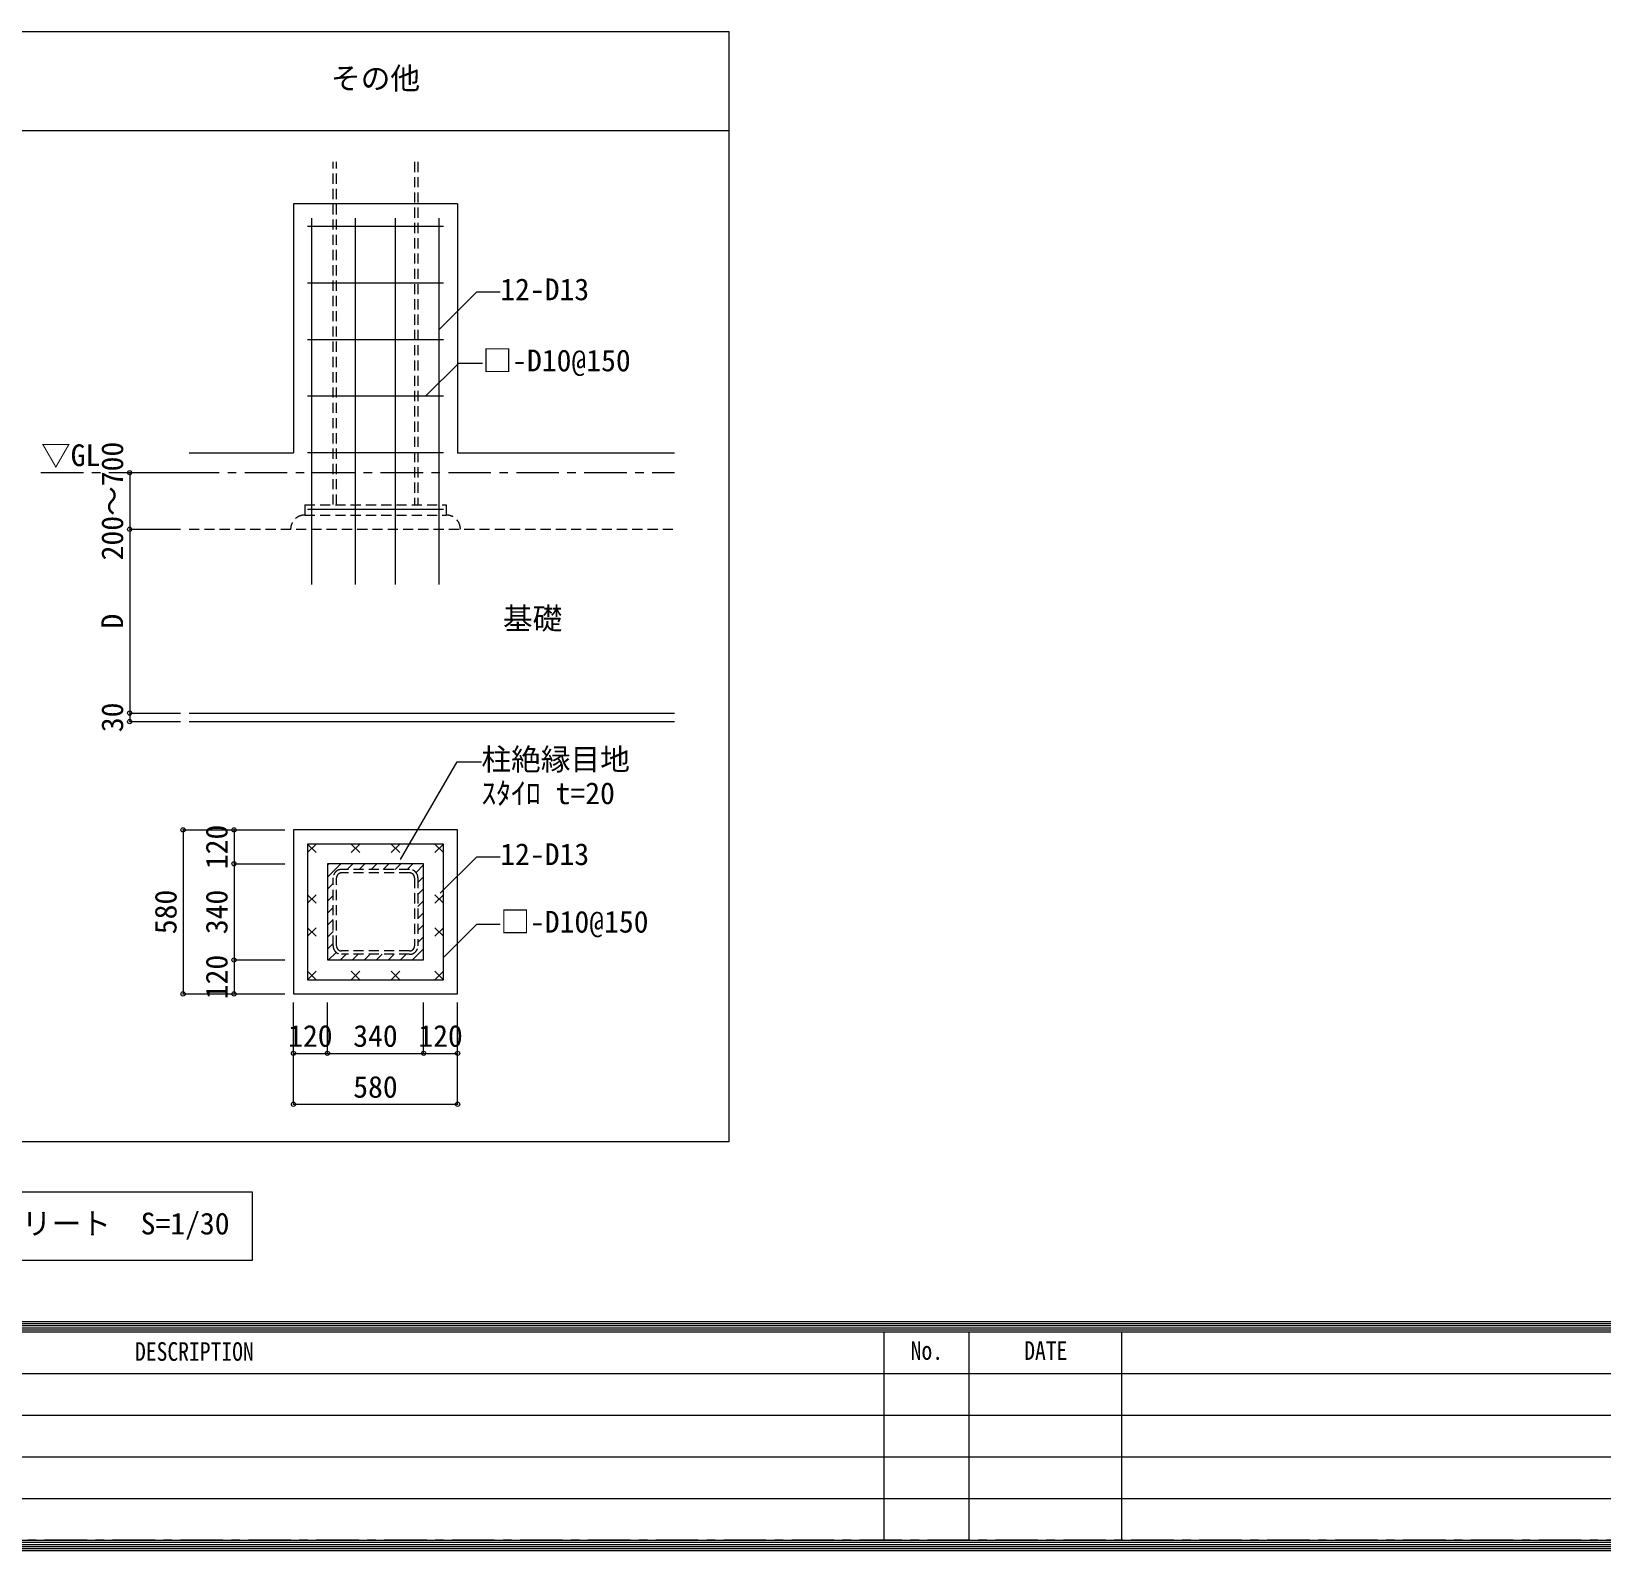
# Model space of a CAD drawing. Units: millimetres on the paper, enlarged 300 times, with parts at 1:30. Extents: x -272537 to 274500, y -185098 to 187500.
# Drawn here: x 87259 to 142749, y 21302 to 75008 of the extents above; entities that cross this region are included whole.
import ezdxf
from ezdxf.enums import TextEntityAlignment as Align

# ---------------------------------------------------------------- set-up
doc = ezdxf.new("R2010")
doc.units = ezdxf.units.MM
doc.header["$LTSCALE"] = 300
doc.header["$PDMODE"] = 32
doc.header["$PDSIZE"] = 150
doc.linetypes.add('CHAIN1', pattern=[8, 5, -1, 1, -1])
doc.linetypes.add('DASHED1', pattern=[1.8, 1.2, -0.6])
for name, color, linetype, lineweight in [('1-1_躯体', 3, 'Continuous', 13), ('1-2_間仕切り', 7, 'Continuous', 9), ('1-6_文字', 2, 'Continuous', 9), ('1-7_寸法', 4, 'Continuous', 5), ('1-8_補助線', 4, 'Continuous', 5), ('1-A_給水設備', 2, 'Continuous', 9), ('1-C_ガス設備', 4, 'DASHED1', 5), ('1-F_', 4, 'CHAIN1', 5), ('F-0_枠', 7, 'Continuous', 9)]:
    doc.layers.add(name, color=color, linetype=linetype, lineweight=lineweight)
doc.styles.add('ＭＳ ゴシック', font='')
doc.styles.get('ＭＳ ゴシック').set_extended_font_data('MS Gothic')

msp = doc.modelspace()

# ---------------------------------------------------------------- linework, layer by layer
at = {"layer": '1-1_躯体'}
for p, q in [((96520.2, 68908.9), (96520.2, 60108.9)), ((102320.2, 68908.9), (96520.2, 68908.9)), ((92832.1, 60108.9), (96520.2, 60108.9)), ((92832.1, 50908.9), (109984.3, 50908.9)), ((92832.1, 50608.9), (109984.3, 50608.9)), ((96520.2, 46780.9), (96520.2, 40980.9)), ((102320.2, 46780.9), (96520.2, 46780.9)), ((102320.2, 40980.9), (102320.2, 46780.9)), ((97720.2, 45580.9), (97720.2, 42180.9)), ((101120.2, 45580.9), (97720.2, 45580.9)), ((101120.2, 42180.9), (101120.2, 45580.9)), ((97720.2, 42180.9), (101120.2, 42180.9)), ((96520.2, 40980.9), (102320.2, 40980.9))]:
    msp.add_line(p, q, dxfattribs=at)
at = {"layer": '1-1_躯体', "linetype": 'DASHED1'}
msp.add_line((92832.1, 57408.9), (109984.3, 57408.9), dxfattribs=at)
at = {"layer": '1-1_躯体'}
msp.add_lwpolyline([(102320.2, 68908.9), (102320.2, 60108.9), (109984.3, 60108.9)], dxfattribs=at)
at = {"layer": '1-2_間仕切り'}
for p, q in [((97170.2, 55458.9), (97170.2, 68408.9)), ((98711.8, 55458.9), (98711.8, 68408.9)), ((100128.5, 55458.9), (100128.5, 68408.9)), ((101670.2, 55458.9), (101670.2, 68408.9)), ((101820.2, 68108.9), (97020.2, 68108.9)), ((101820.2, 66108.9), (97020.2, 66108.9)), ((101820.2, 64108.9), (97020.2, 64108.9)), ((101820.2, 62108.9), (97020.2, 62108.9)), ((101820.2, 60108.9), (97020.2, 60108.9)), ((101820.2, 58108.9), (97020.2, 58108.9)), ((97020.2, 46280.9), (97020.2, 41480.9)), ((97020.2, 46280.9), (97320.2, 45980.9)), ((97320.2, 46280.9), (97020.2, 45980.9)), ((101820.2, 46280.9), (97020.2, 46280.9)), ((98561.8, 46280.9), (98861.8, 45980.9)), ((98861.8, 46280.9), (98561.8, 45980.9)), ((99978.5, 46280.9), (100278.5, 45980.9)), ((100278.5, 46280.9), (99978.5, 45980.9)), ((101520.2, 46280.9), (101820.2, 45980.9)), ((101820.2, 46280.9), (101520.2, 45980.9)), ((101820.2, 41480.9), (101820.2, 46280.9)), ((97020.2, 44489.2), (97320.2, 44189.2)), ((97320.2, 44489.2), (97020.2, 44189.2)), ((101520.2, 44489.2), (101820.2, 44189.2)), ((101820.2, 44489.2), (101520.2, 44189.2)), ((97020.2, 43322.6), (97320.2, 43022.6)), ((97320.2, 43322.6), (97020.2, 43022.6)), ((101520.2, 43322.6), (101820.2, 43022.6)), ((101820.2, 43322.6), (101520.2, 43022.6)), ((97320.2, 41780.9), (97020.2, 41480.9)), ((97020.2, 41780.9), (97320.2, 41480.9)), ((98861.8, 41780.9), (98561.8, 41480.9)), ((98561.8, 41780.9), (98861.8, 41480.9)), ((100278.5, 41780.9), (99978.5, 41480.9)), ((99978.5, 41780.9), (100278.5, 41480.9)), ((101820.2, 41780.9), (101520.2, 41480.9)), ((101520.2, 41780.9), (101820.2, 41480.9)), ((97020.2, 41480.9), (101820.2, 41480.9))]:
    msp.add_line(p, q, dxfattribs=at)
at = {"layer": '1-6_文字', "color": 7}
for p, q in [((101670.2, 64472.3), (102995.1, 65797.3)), ((102995.1, 65797.3), (103827.9, 65797.3)), ((101191.4, 62108.9), (102366.3, 63283.9)), ((102366.3, 63283.9), (103199.2, 63283.9)), ((101820.2, 42266.9), (102995.1, 43441.8)), ((102995.1, 43441.8), (103827.9, 43441.8))]:
    msp.add_line(p, q, dxfattribs=at)
msp.add_lwpolyline([(101710.5, 44545.6), (102995.1, 45830.2), (103827.9, 45830.2)], dxfattribs=at)
at = {"layer": '1-7_寸法'}
for p, q in [((90732.1, 59408.9), (92532.1, 59408.9)), ((90732.1, 59408.9), (90732.1, 57408.9)), ((90732.1, 57408.9), (92532.1, 57408.9)), ((90732.1, 57408.9), (90732.1, 50908.9)), ((90732.1, 50908.9), (92532.1, 50908.9)), ((90732.1, 50908.9), (90732.1, 50608.9)), ((90732.1, 50608.9), (92532.1, 50608.9)), ((92620.2, 46780.9), (92620.2, 40980.9)), ((92620.2, 46780.9), (94420.2, 46780.9)), ((94420.2, 46780.9), (96220.2, 46780.9)), ((94420.2, 46780.9), (94420.2, 45580.9)), ((94420.2, 45580.9), (94420.2, 42180.9)), ((94420.2, 45580.9), (96220.2, 45580.9)), ((94420.2, 42180.9), (94420.2, 40980.9)), ((94420.2, 42180.9), (96220.2, 42180.9)), ((92620.2, 40980.9), (94420.2, 40980.9)), ((94420.2, 40980.9), (96220.2, 40980.9)), ((96520.2, 38880.9), (96520.2, 40680.9)), ((97720.2, 38880.9), (97720.2, 40680.9)), ((101120.2, 38880.9), (101120.2, 40680.9)), ((102320.2, 38880.9), (102320.2, 40680.9)), ((96520.2, 37080.9), (96520.2, 38880.9)), ((102320.2, 37080.9), (102320.2, 38880.9)), ((96520.2, 37080.9), (102320.2, 37080.9))]:
    msp.add_line(p, q, dxfattribs=at)
at = {"layer": '1-7_寸法', "color": 2}
for p in [(90732.1, 59408.9), (90732.1, 57408.9), (90732.1, 50908.9), (90732.1, 50608.9), (92620.2, 46780.9), (94420.2, 46780.9), (94420.2, 45580.9), (94420.2, 42180.9), (92620.2, 40980.9), (94420.2, 40980.9), (96520.2, 38880.9), (97720.2, 38880.9), (101120.2, 38880.9), (102320.2, 38880.9), (96520.2, 37080.9), (102320.2, 37080.9)]:
    msp.add_point(p, dxfattribs=at)
at = {"layer": '1-8_補助線'}
for p, q in [((97720.2, 45111.4), (98189.6, 45580.9)), ((97720.2, 45535.7), (97765.4, 45580.9)), ((98413.9, 45380.9), (98613.9, 45580.9)), ((98838.2, 45380.9), (99038.2, 45580.9)), ((99262.4, 45380.9), (99462.4, 45580.9)), ((99686.7, 45380.9), (99886.7, 45580.9)), ((100111, 45380.9), (100311, 45580.9)), ((100535.2, 45380.9), (100735.2, 45580.9)), ((100851, 45272.5), (101120.2, 45541.6)), ((100920.2, 44917.3), (101120.2, 45117.3)), ((97720.2, 44687.2), (97920.2, 44887.2)), ((97720.2, 44262.9), (97920.2, 44462.9)), ((100920.2, 44493.1), (101120.2, 44693.1)), ((97720.2, 43838.6), (97920.2, 44038.6)), ((100920.2, 44068.8), (101120.2, 44268.8)), ((100920.2, 43644.5), (101120.2, 43844.5)), ((97720.2, 43414.4), (97920.2, 43614.4)), ((100920.2, 43220.3), (101120.2, 43420.3)), ((97720.2, 42990.1), (97920.2, 43190.1)), ((97720.2, 42565.8), (97920.2, 42765.8)), ((100920.2, 42796), (101120.2, 42996)), ((97759.5, 42180.9), (98028.6, 42450)), ((98183.7, 42180.9), (98383.7, 42380.9)), ((98608, 42180.9), (98808, 42380.9)), ((99032.3, 42180.9), (99232.3, 42380.9)), ((99456.5, 42180.9), (99656.5, 42380.9)), ((99880.8, 42180.9), (100080.8, 42380.9)), ((100305.1, 42180.9), (100505.1, 42380.9)), ((100729.3, 42180.9), (101120.2, 42571.7))]:
    msp.add_line(p, q, dxfattribs=at)
at = {"layer": '1-A_給水設備', "color": 7}
msp.add_lwpolyline([(100305.5, 45729.4), (102300.4, 49184.7), (103160.3, 49184.7)], dxfattribs=at)
at = {"layer": '1-C_ガス設備'}
for p, q in [((97920.2, 58279.9), (97920.2, 70396.7)), ((98040.2, 58279.9), (98040.2, 70396.7)), ((100800.2, 70396.7), (100800.2, 58279.9)), ((100920.2, 70396.7), (100920.2, 58279.9)), ((96920.2, 58268.9), (96920.2, 57908.9)), ((96920.2, 58268.9), (101920.2, 58268.9)), ((101920.2, 58268.9), (101920.2, 57908.9)), ((96920.2, 57908.9), (101920.2, 57908.9)), ((97920.2, 42680.9), (97920.2, 45080.9)), ((98040.2, 42680.9), (98040.2, 45080.9)), ((100620.2, 45380.9), (98220.2, 45380.9)), ((100620.2, 45260.9), (98220.2, 45260.9)), ((100800.2, 45080.9), (100800.2, 42680.9)), ((100920.2, 45080.9), (100920.2, 42680.9)), ((100620.2, 42500.9), (98220.2, 42500.9)), ((100620.2, 42380.9), (98220.2, 42380.9))]:
    msp.add_line(p, q, dxfattribs=at)
for centre, radius, start, end in [((96920.2, 57408.9), 500, 90, 180), ((101920.2, 57408.9), 500, 0, 90), ((98220.2, 45080.9), 300, 90, 180), ((98220.2, 45080.9), 180, 90, 180), ((100620.2, 45080.9), 300, 0, 90), ((100620.2, 45080.9), 180, 0, 90), ((98220.2, 42680.9), 300, 180, 270), ((98220.2, 42680.9), 180, 180, 270), ((100620.2, 42680.9), 300, 270, 0), ((100620.2, 42680.9), 180, 270, 0)]:
    msp.add_arc(centre, radius, start, end, dxfattribs=at)
at = {"layer": '1-F_', "color": 3, "linetype": 'Continuous', "lineweight": 13}
for p, q in [((61920.2, 75007.6), (111920.2, 75007.6)), ((111920.2, 35757.6), (111920.2, 75007.6)), ((61920.2, 71507.6), (111920.2, 71507.6)), ((95069.8, 33972.2), (78770.6, 33972.2)), ((95069.8, 31572.2), (95069.8, 33972.2)), ((78770.6, 31572.2), (95069.8, 31572.2))]:
    msp.add_line(p, q, dxfattribs=at)
at = {"layer": '1-F_'}
msp.add_line((87598.4, 59408.9), (109984.3, 59408.9), dxfattribs=at)
at = {"layer": '1-F_', "linetype": 'Continuous'}
for p, q in [((96520.2, 38880.9), (97720.2, 38880.9)), ((97720.2, 38880.9), (101120.2, 38880.9)), ((101120.2, 38880.9), (102320.2, 38880.9))]:
    msp.add_line(p, q, dxfattribs=at)
at = {"layer": '1-F_', "color": 3, "linetype": 'Continuous', "lineweight": 13}
msp.add_lwpolyline([(111920.2, 35757.6), (61920.2, 35757.6), (61920.2, 75007.6)], dxfattribs=at)
at = {"layer": 'F-0_枠', "color": 3, "lineweight": 13}
for p, q in [((36163.3, 29401.8), (274500, 29401.8)), ((36163.3, 29328.1), (274500, 29328.1)), ((36163.3, 29254.5), (274500, 29254.5)), ((36163.3, 29180.8), (274500, 29180.8)), ((36163.3, 29107.2), (274500, 29107.2)), ((36163.3, 29033.6), (274500, 29033.6)), ((117394.6, 21669.9), (117394.6, 29033.6)), ((36163.3, 21669.9), (274500, 21669.9)), ((36163.3, 21596.3), (274500, 21596.3)), ((36163.3, 21522.7), (274500, 21522.7)), ((36163.3, 21449), (274500, 21449)), ((36163.3, 21375.4), (274500, 21375.4)), ((36163.3, 21301.8), (274500, 21301.8))]:
    msp.add_line(p, q, dxfattribs=at)
at = {"layer": 'F-0_枠'}
for p, q in [((120394.6, 21669.9), (120394.6, 29033.6)), ((125794.6, 21669.9), (125794.6, 29033.6)), ((60163.3, 27560.8), (174625.8, 27560.8)), ((60163.3, 26088.1), (174625.8, 26088.1)), ((60163.3, 24615.4), (174625.8, 24615.4)), ((60163.3, 23142.7), (174625.8, 23142.7))]:
    msp.add_line(p, q, dxfattribs=at)
at = {"layer": 'F-0_枠', "color": 3, "linetype": 'CHAIN1', "lineweight": 13}
msp.add_line((223627.7, 21669.9), (36163.3, 21669.9), dxfattribs=at)

# ---------------------------------------------------------------- texts
at = {"layer": '1-6_文字', "style": 'ＭＳ ゴシック'}
for s, p in [('12-D13', (103827.9, 65272.3)), ('□-D10@150', (103199.2, 62758.9)), ('12-D13', (103827.9, 45305.2)), ('□-D10@150', (103827.9, 42916.8))]:
    msp.add_text(s, height=769.8, dxfattribs=at).set_placement(p, align=Align.BOTTOM_LEFT)
at = {"layer": '1-7_寸法', "color": 2, "style": 'ＭＳ ゴシック'}
for s, p in [('200～700', (90732.1, 56308.9)), ('D', (90732.1, 53896.4)), ('30', (90732.1, 50233.9)), ('120', (94420.2, 45393.4)), ('580', (92620.2, 43093.4)), ('340', (94420.2, 43093.4)), ('120', (94420.2, 40793.4))]:
    msp.add_text(s, height=769.8, rotation=90, dxfattribs=at).set_placement(p, align=Align.BOTTOM_LEFT)
for s, p in [('120', (96332.7, 38880.9)), ('340', (98632.7, 38880.9)), ('120', (100932.7, 38880.9)), ('580', (98632.7, 37080.9))]:
    msp.add_text(s, height=769.8, dxfattribs=at).set_placement(p, align=Align.BOTTOM_LEFT)
at = {"layer": '1-A_給水設備', "style": 'ＭＳ ゴシック'}
for s, p in [('基礎', (103922.2, 53637.4)), ('柱絶縁目地', (103160.3, 48659.7)), ('ｽﾀｲﾛ t=20', (103160.3, 47459.7))]:
    msp.add_text(s, height=769.8, dxfattribs=at).set_placement(p, align=Align.BOTTOM_LEFT)
at = {"layer": '1-F_', "color": 2, "style": 'ＭＳ ゴシック'}
for s, p in [('その他', (97845.2, 72732.6)), ('▽GL', (87598.4, 59408.9)), ('柱脚保護コンクリート\u3000S=1/30', (79570.2, 32247.2))]:
    msp.add_text(s, height=769.8, dxfattribs=at).set_placement(p, align=Align.BOTTOM_LEFT)
at = {"layer": 'F-0_枠', "style": 'ＭＳ ゴシック', "width": 0.85}
for s, p in [('DESCRIPTION', (90920.5, 27812.6)), ('No.', (118332.1, 27847.2)), ('DATE', (122344.6, 27847.2))]:
    msp.add_text(s, height=659.8, dxfattribs=at).set_placement(p, align=Align.BOTTOM_LEFT)

doc.saveas('drawing.dxf')
